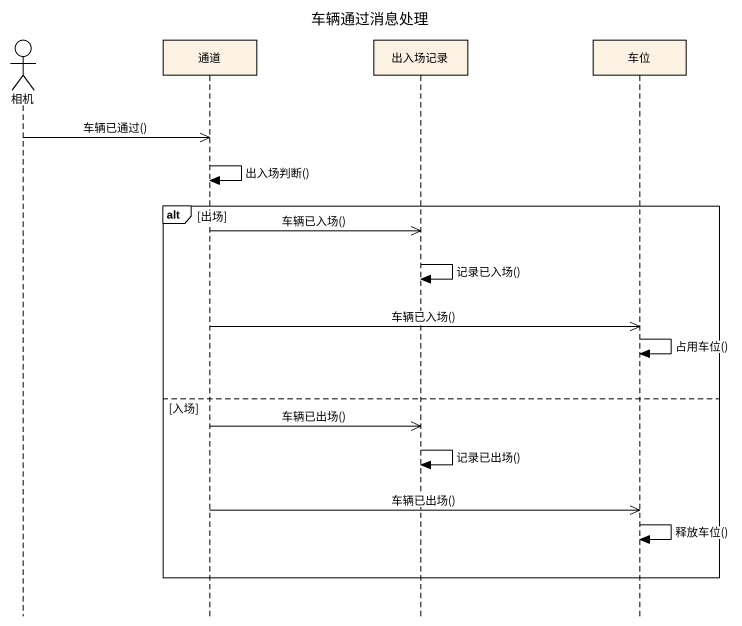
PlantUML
@startuml
title 车辆通过消息处理
hide footbox
actor 相机
participant 通道
participant 出入场记录
participant 车位

相机 ->> 通道 : 车辆已通过()
通道 -> 通道 : 出入场判断()
alt 出场
  通道 ->> 出入场记录 : 车辆已入场()
  出入场记录 -> 出入场记录 : 记录已入场()
  通道 ->> 车位 : 车辆已入场()
  车位 -> 车位 : 占用车位()
else 入场
  通道 ->> 出入场记录 : 车辆已出场()
  出入场记录 -> 出入场记录 : 记录已出场()
  通道 ->> 车位 : 车辆已出场()
  车位 -> 车位 : 释放车位()
end
@enduml
